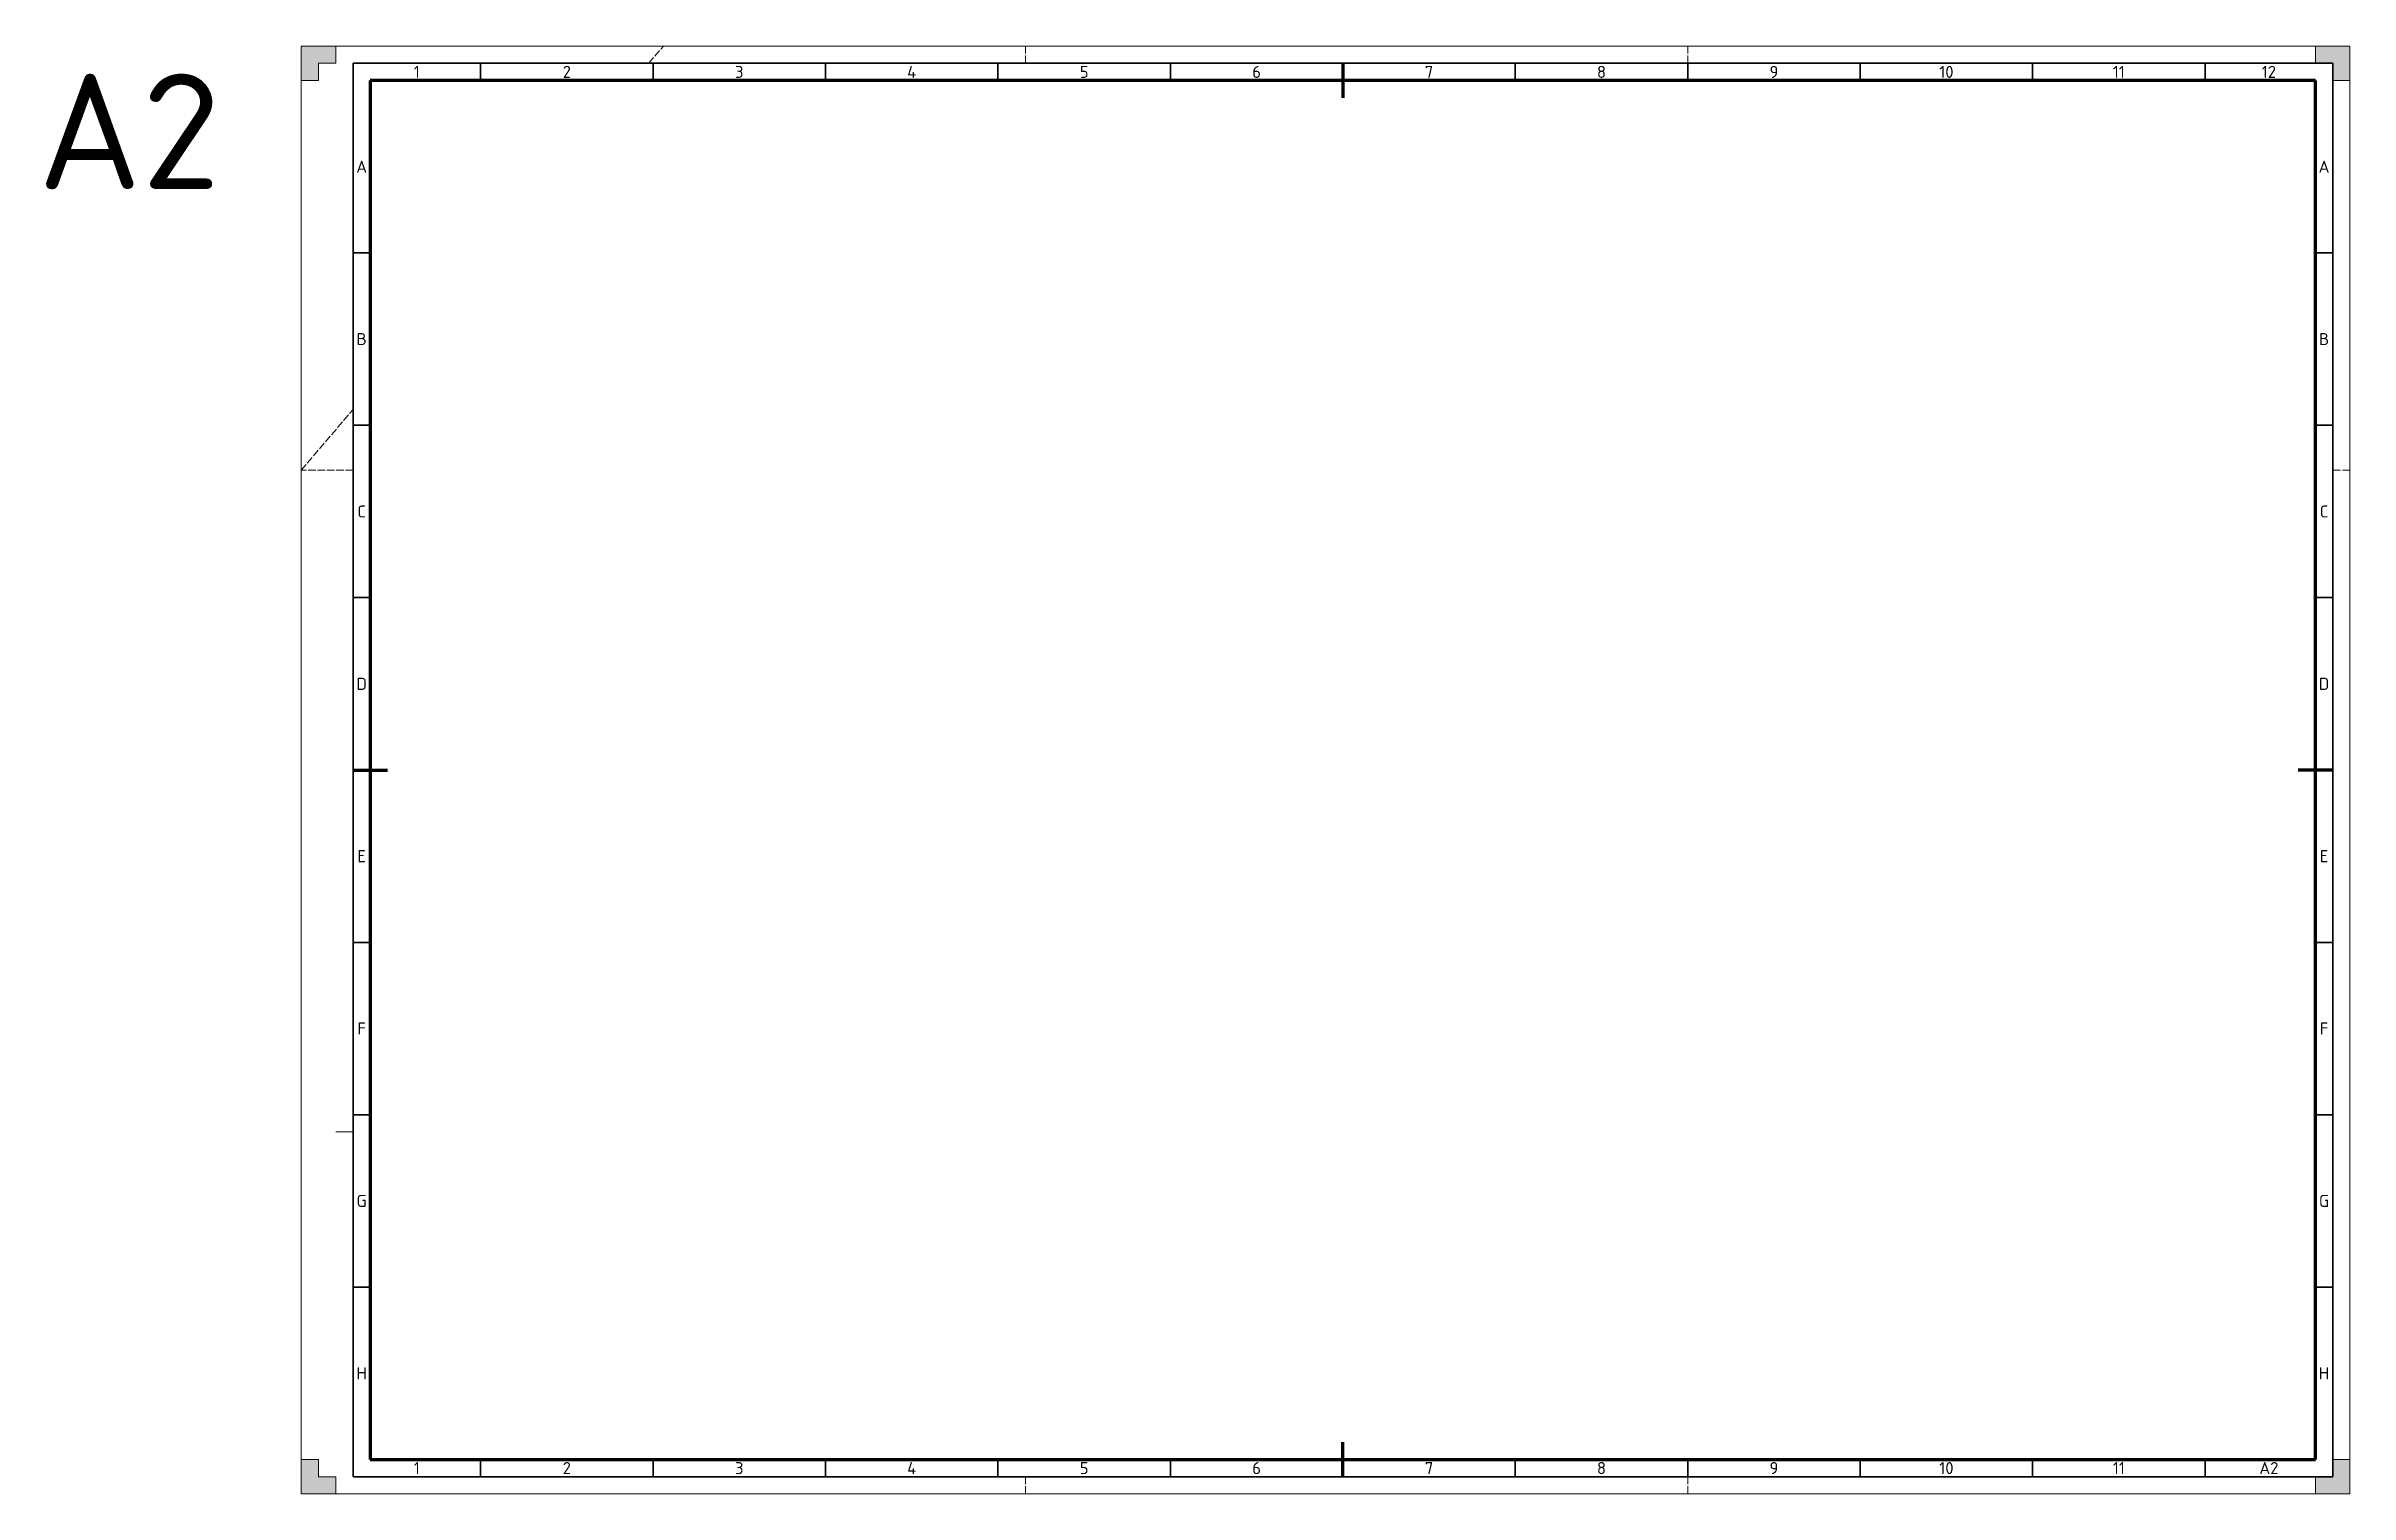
# Paper-space layout 'Folha A2' of a CAD drawing. Header units: metres. Extents: x -74 to 594, y 0 to 420.
import ezdxf
from ezdxf.enums import TextEntityAlignment as Align

# ---------------------------------------------------------------- set-up
doc = ezdxf.new("R2010")
doc.units = ezdxf.units.M
doc.linetypes.add('ABNT_02W018', pattern=[2.7, 2.16, -0.54])
for name, color, linetype, lineweight in [('#Linha de Dobra', 7, 'ABNT_02W018', 18), ('#Margem A2-A3-A4-Centro', 7, 'Continuous', 70), ('#Margem Limite Folha', 7, 'Continuous', 18), ('#Margem Malha', 7, 'Continuous', 35), ('#Texto Legenda', 240, 'Continuous', 25)]:
    doc.layers.add(name, color=color, linetype=linetype, lineweight=lineweight)
doc.styles.add('Ambiente (3.5 mm)', font='isocpeur.ttf', dxfattribs={"height": 3.5})
doc.styles.add('Letra técnica', font='isocpeur.ttf')

psp = doc.layouts.new('Folha A2')

# ---------------------------------------------------------------- hatches: boundary and pattern name
at = {"layer": '#Margem Limite Folha'}
h = psp.add_hatch(color=256, dxfattribs=at)
h.dxf.hatch_style = 1
h.paths.add_polyline_path([(0, 410), (5, 410), (5, 415), (10, 415), (10, 420), (0, 420)])
h = psp.add_hatch(color=256, dxfattribs=at)
h.dxf.hatch_style = 1
h.paths.add_polyline_path([(594, 420), (584, 420), (584, 415), (589, 415), (589, 410), (594, 410)])
h = psp.add_hatch(color=256, dxfattribs=at)
h.dxf.hatch_style = 1
h.paths.add_polyline_path([(0, 0), (10, 0), (10, 5), (5, 5), (5, 10), (0, 10)])
h = psp.add_hatch(color=256, dxfattribs=at)
h.dxf.hatch_style = 1
h.paths.add_polyline_path([(594, 10), (589, 10), (589, 5), (584, 5), (584, 0), (594, 0)])

# ---------------------------------------------------------------- linework, layer by layer
at = {"layer": '#Linha de Dobra'}
for p, q in [((100.73, 415), (105, 420)), ((210, 420), (210, 415)), ((402, 420), (402, 415)), ((0, 297), (15, 314.57)), ((15, 297), (0, 297)), ((594, 297), (589, 297)), ((210, 5), (210, 0)), ((402, 5), (402, 0))]:
    psp.add_line(p, q, dxfattribs=at)
at = {"layer": '#Margem A2-A3-A4-Centro'}
for p, q in [((302, 415), (302, 405)), ((20, 410), (20, 10)), ((584, 410), (20, 410)), ((584, 10), (584, 410)), ((15, 210), (25, 210)), ((589, 210), (579, 210)), ((302, 5), (302, 15)), ((20, 10), (584, 10))]:
    psp.add_line(p, q, dxfattribs=at)
at = {"layer": '#Margem Limite Folha'}
for p, q in [((594, 420), (0, 420)), ((0, 420), (0, 0)), ((594, 0), (594, 420)), ((15, 105), (10, 105)), ((0, 0), (594, 0))]:
    psp.add_line(p, q, dxfattribs=at)
for points in [[(0, 420), (10, 420), (10, 415), (5, 415), (5, 410), (0, 410), (0, 420)], [(594, 420), (584, 420), (584, 415), (589, 415), (589, 410), (594, 410), (594, 420)], [(0, 0), (10, 0), (10, 5), (5, 5), (5, 10), (0, 10), (0, 0)], [(594, 0), (584, 0), (584, 5), (589, 5), (589, 10), (594, 10), (594, 0)]]:
    psp.add_lwpolyline(points, dxfattribs=at)
at = {"layer": '#Margem Malha'}
for p, q in [((589, 415), (15, 415)), ((15, 415), (15, 5)), ((52, 415), (52, 410)), ((102, 415), (102, 410)), ((152, 415), (152, 410)), ((202, 415), (202, 410)), ((252, 415), (252, 410)), ((352, 415), (352, 410)), ((402, 415), (402, 410)), ((452, 415), (452, 410)), ((502, 415), (502, 410)), ((552, 415), (552, 410)), ((589, 5), (589, 415)), ((15, 360), (20, 360)), ((589, 360), (584, 360)), ((15, 310), (20, 310)), ((589, 310), (584, 310)), ((15, 260), (20, 260)), ((589, 260), (584, 260)), ((15, 160), (20, 160)), ((589, 160), (584, 160)), ((15, 110), (20, 110)), ((589, 110), (584, 110)), ((15, 60), (20, 60)), ((589, 60), (584, 60)), ((52, 5), (52, 10)), ((102, 5), (102, 10)), ((152, 5), (152, 10)), ((202, 5), (202, 10)), ((252, 5), (252, 10)), ((352, 5), (352, 10)), ((402, 5), (402, 10)), ((452, 5), (452, 10)), ((502, 5), (502, 10)), ((552, 5), (552, 10)), ((15, 5), (589, 5))]:
    psp.add_line(p, q, dxfattribs=at)

# ---------------------------------------------------------------- texts
at = {"layer": '#Margem Malha', "style": 'Ambiente (3.5 mm)'}
for s, p in [('1', (33.5, 412.5)), ('2', (77, 412.5)), ('3', (127, 412.5)), ('4', (177, 412.5)), ('5', (227, 412.5)), ('6', (277, 412.5)), ('7', (327, 412.5)), ('8', (377, 412.5)), ('9', (427, 412.5)), ('10', (477, 412.5)), ('11', (527, 412.5)), ('12', (570.5, 412.5)), ('A', (17.5, 385)), ('A', (586.5, 385)), ('B', (17.5, 335)), ('B', (586.5, 335)), ('C', (17.5, 285)), ('C', (586.5, 285)), ('D', (17.5, 235)), ('D', (586.5, 235)), ('E', (17.5, 185)), ('E', (586.5, 185)), ('F', (17.5, 135)), ('F', (586.5, 135)), ('G', (17.5, 85)), ('G', (586.5, 85)), ('H', (17.5, 35)), ('H', (586.5, 35)), ('1', (33.5, 7.5)), ('2', (77, 7.5)), ('3', (127, 7.5)), ('4', (177, 7.5)), ('5', (227, 7.5)), ('6', (277, 7.5)), ('7', (327, 7.5)), ('8', (377, 7.5)), ('9', (427, 7.5)), ('10', (477, 7.5)), ('11', (527, 7.5)), ('A2', (570.5, 7.5))]:
    psp.add_text(s, height=3.5, dxfattribs=at).set_placement(p, align=Align.MIDDLE_CENTER)
at = {"layer": '#Texto Legenda', "style": 'Letra técnica'}
psp.add_text('A2 ', height=33.477, dxfattribs=at).set_placement((-76.39, 378.51))

doc.saveas('drawing.dxf')
